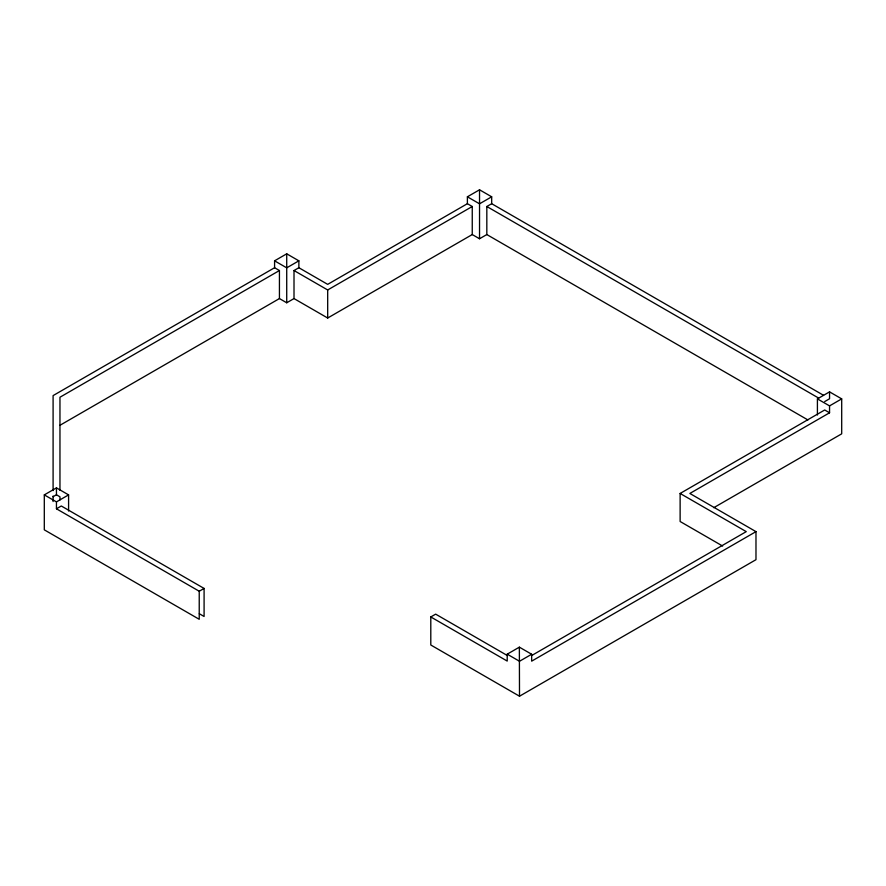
<?xml version="1.0" encoding="UTF-8"?>
<svg xmlns="http://www.w3.org/2000/svg" width="886" height="886" viewBox="0 0 886 886"><rect width="100%" height="100%" fill="white"/><g stroke="black" fill="none" stroke-linecap="round" stroke-linejoin="round"><path stroke-width="1.33" d="M53.094 490.6L53.094 395.599L274.582 267.727L274.582 260.827L286.721 253.817L298.87 260.827L298.87 267.727L327.687 284.362L467.387 203.702L472.249 206.504L472.249 234.557L327.687 318.019L294.008 298.571L286.721 302.779L279.433 298.571L59.96 425.291M279.433 298.571L279.433 270.529L59.96 397.238L59.96 490.279M298.87 260.827L286.721 267.838L274.582 260.827M294.008 298.571L294.008 270.529L298.87 267.727M467.387 203.702L467.387 196.803L479.536 189.792L491.686 196.803L491.686 203.702L823.559 395.311M294.008 270.529L327.687 289.966L472.249 206.504M491.686 196.803L479.536 203.813L467.387 196.803M807.921 419.942L486.824 234.557L486.824 206.504L491.686 203.702M472.249 234.557L479.536 238.755L486.824 234.557M44.3 494.886L56.449 501.897L56.449 508.797L199.228 591.239L199.228 619.292L44.3 529.839L44.3 494.886L56.449 487.876L68.587 494.886L68.587 511.023M53.094 496.714L56.449 494.776L59.96 496.813L59.96 499.959M56.449 501.897L68.587 494.886M56.449 508.797L61.3 505.995L204.09 588.437L204.09 616.479L199.328 613.732M199.228 591.239L204.09 588.437M817.413 415.013L817.413 398.877L829.551 405.888L829.551 412.798L689.851 493.458L755.98 531.633L755.98 559.686L519.506 696.208L430.795 644.997L430.795 616.955L435.657 614.142L507.301 655.507M817.413 398.877L829.551 391.867L841.7 398.877L841.7 433.83L713.762 507.689M824.7 401.568L829.551 398.766L829.551 391.867M829.551 405.888L841.7 398.877M722.644 546.042L680.127 521.5L680.127 493.458L824.7 409.985L829.551 412.798M430.795 616.955L507.213 661.067L507.213 654.167L519.362 647.157L531.655 654.256L531.655 661.155L755.98 531.633M531.655 654.256L519.506 661.266L507.213 654.167M531.567 655.596L746.267 531.633L680.127 493.458M486.824 206.504L818.708 398.113M274.582 267.727L279.433 270.529M519.362 647.157L519.506 696.208M479.536 189.792L479.536 238.755M327.687 289.966L327.687 318.019M286.721 253.817L286.721 302.779M56.449 487.876L56.449 494.776M53.094 496.06L53.094 501.531"/></g></svg>
